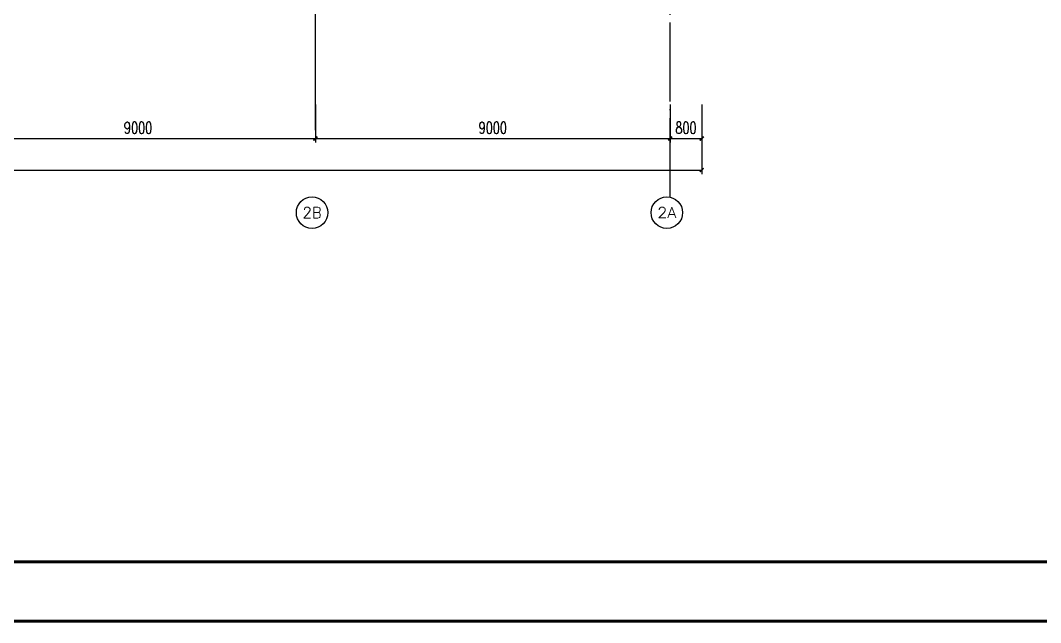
# Model space of a CAD drawing. Extents: x -1396510 to 1250330, y -1892470 to 1623980.
# Drawn here: x -145340 to -119456, y -816618 to -801343 of the extents above; entities that cross this region are included whole.
import ezdxf
from ezdxf.enums import TextEntityAlignment as Align

# ---------------------------------------------------------------- set-up
doc = ezdxf.new("R2010")
doc.units = 0
doc.header["$LTSCALE"] = 1000
doc.header["$MEASUREMENT"] = 0
doc.linetypes.add('DOTE', pattern=[2.42, 2, -0.2, 0.02, -0.2])
doc.layers.get('Defpoints').update_dxf_attribs({"color": 210})
for name, color, linetype in [('0-cxFrame', 155, 'Continuous'), ('A-AXIS-D', 1, 'Continuous'), ('A-AXIS-DOTE', 14, 'DOTE')]:
    doc.layers.add(name, color=color, linetype=linetype)
doc.layers.add('0-cxText', color=131, linetype='Continuous', lineweight=25)
doc.layers.add('A-云线2', color=3, linetype='Continuous', plot=False)
doc.styles.add('_TCH_AXIS', font='COMPLEX', dxfattribs={"bigfont": 'GBCBIG'})
doc.styles.add('_TCH_DIM_T3', font='SIMPLEX', dxfattribs={"width": 0.705882, "bigfont": 'GBCBIG'})
doc.styles.add('cx_tuming', font='simhei.ttf')
doc.styles.add('cx_tuqian1', font='')
doc.styles.add('黑体', font='simhei.ttf', dxfattribs={"height": 12})
doc.styles.get('cx_tuqian1').set_extended_font_data('SimSun')
doc.dimstyles.new('_TCH_ARCH&&100', dxfattribs={"dimtxt": 297.5, "dimasz": 100, "dimexe": 100, "dimexo": 100, "dimgap": 126.25, "dimtad": 1, "dimdec": 0, "dimzin": 0, "dimdsep": 46, "dimtxsty": '_TCH_DIM_T3', "dimblk": 'ARCHTICK', "dimcen": 0.09, "dimclrt": 7, "dimazin": 2, "dimtfac": 1, "dimtdec": 0, "dimtix": 1, "dimtmove": 2, "dimatfit": 3, "dimfxl": 0, "dimtolj": 1, "dimtzin": 0, "dimarcsym": 0})

# ---------------------------------------------------------------- blocks, each defined once
blk = doc.blocks.new('_ArchTick')
at = {"color": 0, "linetype": 'ByBlock', "const_width": 0.4}
blk.add_lwpolyline([(-0.5, -0.5), (0.5, 0.5)], dxfattribs=at)
blk = doc.blocks.new('*D5762')
at = {"layer": 'A-AXIS-D', "color": 0, "lineweight": -2, "transparency": 16777216}
for p, q in [((138300, -86850), (138300, -87810)), ((147300, -86850), (147300, -87810)), ((138300, -87710), (147300, -87710))]:
    blk.add_line(p, q, dxfattribs=at)
at = {"layer": 'Defpoints', "color": 0, "transparency": 16777216}
for p in [(138300, -86750), (147300, -86750), (147300, -87710)]:
    blk.add_point(p, dxfattribs=at)
at = {"layer": 'A-AXIS-D', "color": 0, "lineweight": -2, "transparency": 16777216, "xscale": 100, "yscale": 100, "zscale": 100, "rotation": 180}
blk.add_blockref('_ArchTick', (138300, -87710), dxfattribs=at)
at = {"layer": 'A-AXIS-D', "color": 0, "lineweight": -2, "transparency": 16777216, "xscale": 100, "yscale": 100, "zscale": 100}
blk.add_blockref('_ArchTick', (147300, -87710), dxfattribs=at)
at = {"layer": 'A-AXIS-D', "color": 7, "transparency": 16777216, "insert": (142800, -87435), "char_height": 297.5, "attachment_point": 5, "style": '_TCH_DIM_T3'}
blk.add_mtext('\\A1;9000', dxfattribs=at)
blk = doc.blocks.new('*D5763')
at = {"layer": 'A-AXIS-D', "color": 0, "lineweight": -2, "transparency": 16777216}
for p, q in [((147300, -86850), (147300, -87810)), ((156300, -86850), (156300, -87810)), ((147300, -87710), (156300, -87710))]:
    blk.add_line(p, q, dxfattribs=at)
at = {"layer": 'Defpoints', "color": 0, "transparency": 16777216}
for p in [(147300, -86750), (156300, -86750), (156300, -87710)]:
    blk.add_point(p, dxfattribs=at)
at = {"layer": 'A-AXIS-D', "color": 0, "lineweight": -2, "transparency": 16777216, "xscale": 100, "yscale": 100, "zscale": 100, "rotation": 180}
blk.add_blockref('_ArchTick', (147300, -87710), dxfattribs=at)
at = {"layer": 'A-AXIS-D', "color": 0, "lineweight": -2, "transparency": 16777216, "xscale": 100, "yscale": 100, "zscale": 100}
blk.add_blockref('_ArchTick', (156300, -87710), dxfattribs=at)
at = {"layer": 'A-AXIS-D', "color": 7, "transparency": 16777216, "insert": (151800, -87435), "char_height": 297.5, "attachment_point": 5, "style": '_TCH_DIM_T3'}
blk.add_mtext('\\A1;9000', dxfattribs=at)
blk = doc.blocks.new('*D5764')
at = {"layer": 'A-AXIS-D', "color": 0, "lineweight": -2, "transparency": 16777216}
for p, q in [((156300, -86850), (156300, -87810)), ((157100, -86850), (157100, -87810)), ((156300, -87710), (157100, -87710))]:
    blk.add_line(p, q, dxfattribs=at)
at = {"layer": 'Defpoints', "color": 0, "transparency": 16777216}
for p in [(156300, -86750), (157100, -86750), (157100, -87710)]:
    blk.add_point(p, dxfattribs=at)
at = {"layer": 'A-AXIS-D', "color": 0, "lineweight": -2, "transparency": 16777216, "xscale": 100, "yscale": 100, "zscale": 100, "rotation": 180}
blk.add_blockref('_ArchTick', (156300, -87710), dxfattribs=at)
at = {"layer": 'A-AXIS-D', "color": 0, "lineweight": -2, "transparency": 16777216, "xscale": 100, "yscale": 100, "zscale": 100}
blk.add_blockref('_ArchTick', (157100, -87710), dxfattribs=at)
at = {"layer": 'A-AXIS-D', "color": 7, "transparency": 16777216, "insert": (156700, -87435), "char_height": 297.5, "attachment_point": 5, "style": '_TCH_DIM_T3'}
blk.add_mtext('\\A1;800', dxfattribs=at)
blk = doc.blocks.new('*D5765')
at = {"layer": 'A-AXIS-D', "color": 0, "lineweight": -2, "transparency": 16777216}
for p, q in [((-900, -86950), (-900, -88610)), ((157100, -86950), (157100, -88610)), ((-900, -88510), (157100, -88510))]:
    blk.add_line(p, q, dxfattribs=at)
at = {"layer": 'Defpoints', "color": 0, "transparency": 16777216}
for p in [(-900, -86850), (157100, -86850), (157100, -88510)]:
    blk.add_point(p, dxfattribs=at)
at = {"layer": 'A-AXIS-D', "color": 0, "lineweight": -2, "transparency": 16777216, "xscale": 100, "yscale": 100, "zscale": 100, "rotation": 180}
blk.add_blockref('_ArchTick', (-900, -88510), dxfattribs=at)
at = {"layer": 'A-AXIS-D', "color": 0, "lineweight": -2, "transparency": 16777216, "xscale": 100, "yscale": 100, "zscale": 100}
blk.add_blockref('_ArchTick', (157100, -88510), dxfattribs=at)
at = {"layer": 'A-AXIS-D', "color": 7, "transparency": 16777216, "insert": (78100, -88235), "char_height": 297.5, "attachment_point": 5, "style": '_TCH_DIM_T3'}
blk.add_mtext('\\A1;158000', dxfattribs=at)
blk = doc.blocks.new('TK22.A0+1 L(Dragon)')
at = {"layer": '0-cxFrame', "color": 7, "const_width": 0.5}
blk.add_lwpolyline([(0, 0), (-1485, 0), (-1485, 841), (0, 841)], close=True, dxfattribs=at)
at = {"layer": '0-cxFrame', "const_width": 0.5}
blk.add_lwpolyline([(-80, 10), (-1465, 10), (-1465, 831), (-80, 831)], close=True, dxfattribs=at)
at = {"style": '黑体', "flags": 4}
blk.add_attdef('图幅', text='', height=3.3, dxfattribs=at).set_placement((-40, 3), align=Align.RIGHT)
at = {"layer": '0-cxText', "flags": 4}
for tag, height, style, p in [('建设单位', 3.5, 'cx_tuming', (-45, 240)), ('项目名称', 3.5, 'cx_tuming', (-45, 210)), ('子项名称', 3.5, 'cx_tuming', (-45, 180)), ('工程编号', 3.3, 'cx_tuqian1', (-35, 165)), ('图名1', 3.5, 'cx_tuming', (-45, 87)), ('图名2', 3.5, 'cx_tuming', (-45, 79)), ('图名3', 3.5, 'cx_tuming', (-45, 71)), ('出图日期', 3.3, 'cx_tuqian1', (-39, 60)), ('专业', 3.3, 'cx_tuqian1', (-55, 52)), ('图号', 3.3, 'cx_tuqian1', (-55, 44)), ('版次', 3.3, 'cx_tuqian1', (-20, 44))]:
    blk.add_attdef(tag, text='', height=height, dxfattribs=dict(at, style=style)).set_placement(p, align=Align.MIDDLE)
at = {"layer": 'Defpoints', "color": 6, "flags": 4}
for tag, height, style, p in [('tufu', 3.3, '黑体', (-12, 12)), ('dwfname', 4, 'cx_tuqian1', (-80, 3))]:
    blk.add_attdef(tag, text='', height=height, dxfattribs=dict(at, style=style)).set_placement(p, align=Align.RIGHT)
blk = doc.blocks.new('世赫2#厂房一层0821')
at = {"layer": 'A-AXIS-D'}
for centre in [(147215.1, -89588.9), (156215.1, -89588.9)]:
    blk.add_circle(centre, 400, dxfattribs=at)
at = {"layer": 'A-AXIS-DOTE', "color": 8, "ltscale": 2}
blk.add_line((147300, -87498.9), (147300, 6300), dxfattribs=at)
at = {"layer": 'A-AXIS-DOTE', "color": 8}
blk.add_line((156300, -89188.9), (156300, 6366.1), dxfattribs=at)
at = {"layer": 'A-AXIS-D', "color": 7, "style": '_TCH_AXIS'}
for s, height, p, p2 in [('2B', 276.42, (146971.6, -89727.1), (147458.6, -89727.1)), ('2A', 270.86, (155970, -89724.3), (156460.2, -89724.3))]:
    blk.add_text(s, height=height, dxfattribs=at).set_placement(p, p2, align=Align.FIT)
at = {"layer": 'A-AXIS-D'}
for base, p1, p2, picture, middle in [((157100, -88510), (-900, -86850), (157100, -86850), '*D5765', (78100, -88235)), ((147300, -87710), (138300, -86750), (147300, -86750), '*D5762', (142800, -87435)), ((156300, -87710), (147300, -86750), (156300, -86750), '*D5763', (151800, -87435)), ((157100, -87710), (156300, -86750), (157100, -86750), '*D5764', (156700, -87435))]:
    dim = blk.add_linear_dim(base=base, p1=p1, p2=p2, angle=0, dimstyle='_TCH_ARCH&&100', dxfattribs=at)
    dim.commit()
    dim.dimension.update_dxf_attribs({"geometry": picture, "text_midpoint": middle, "dimtype": 161})

msp = doc.modelspace()

# ---------------------------------------------------------------- block references
at = {"layer": '0-cxFrame', "xscale": 150, "yscale": 150, "zscale": 150}
msp.add_blockref('TK22.A0+1 L(Dragon)', (-96485, -816580), dxfattribs=at)
at = {"layer": 'A-云线2'}
msp.add_blockref('世赫2#厂房一层0821', (-285154.2, -716630), dxfattribs=at)

doc.saveas('drawing.dxf')
